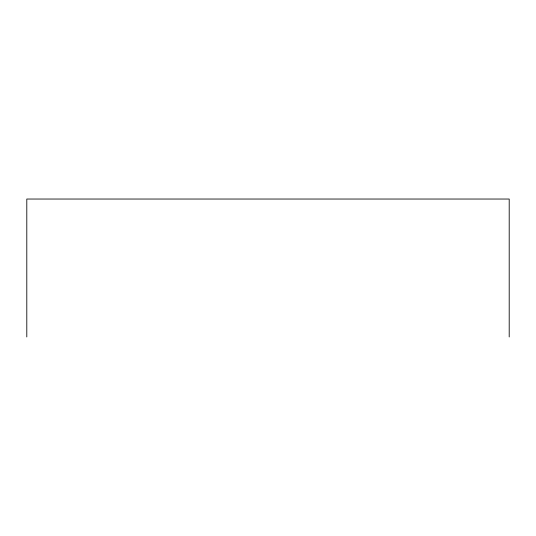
<?xml version="1.0" encoding="UTF-8"?>
<svg xmlns="http://www.w3.org/2000/svg" width="536" height="536" viewBox="0 0 536 536"><rect width="100%" height="100%" fill="white"/><g stroke="black" fill="none" stroke-linecap="round" stroke-linejoin="round"><path stroke-width="0.8" d="M509.2 336.963L509.2 199.037L26.8 199.037L26.8 336.963"/></g></svg>
